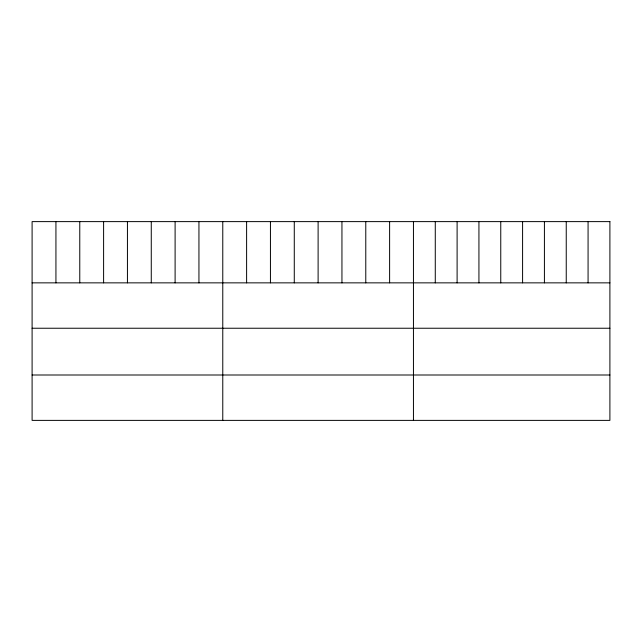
<?xml version="1.0" encoding="UTF-8"?>
<svg xmlns="http://www.w3.org/2000/svg" width="642" height="642" viewBox="0 0 642 642"><rect width="100%" height="100%" fill="white"/><g stroke="black" fill="none" stroke-linecap="round" stroke-linejoin="round"><path stroke-width="0.96" d="M32.1 282.857L609.9 282.857M32.1 328.239L609.9 328.239M32.1 375L609.9 375M588.072 221.618L588.072 282.857M566.244 221.618L566.244 282.857M544.416 221.618L544.416 282.857M522.588 221.618L522.588 282.857M500.76 221.618L500.76 282.857M478.932 221.618L478.932 282.857M457.104 221.618L457.104 282.857M435.276 221.618L435.276 282.857M413.448 221.618L413.448 420.382M389.614 221.618L389.614 282.857M365.779 221.618L365.779 282.857M341.945 221.618L341.945 282.857M318.111 221.618L318.111 282.857M294.277 221.618L294.277 282.857M270.442 221.618L270.442 282.857M246.608 221.618L246.608 282.857M222.774 221.618L222.774 420.382M198.94 221.618L198.94 282.857M175.105 221.618L175.105 282.857M151.271 221.618L151.271 282.857M127.437 221.618L127.437 282.857M103.603 221.618L103.603 282.857M79.769 221.618L79.769 282.857M55.934 221.618L55.934 282.857M609.9 221.618L32.1 221.618L32.1 420.382L609.9 420.382L609.9 221.618"/></g></svg>
